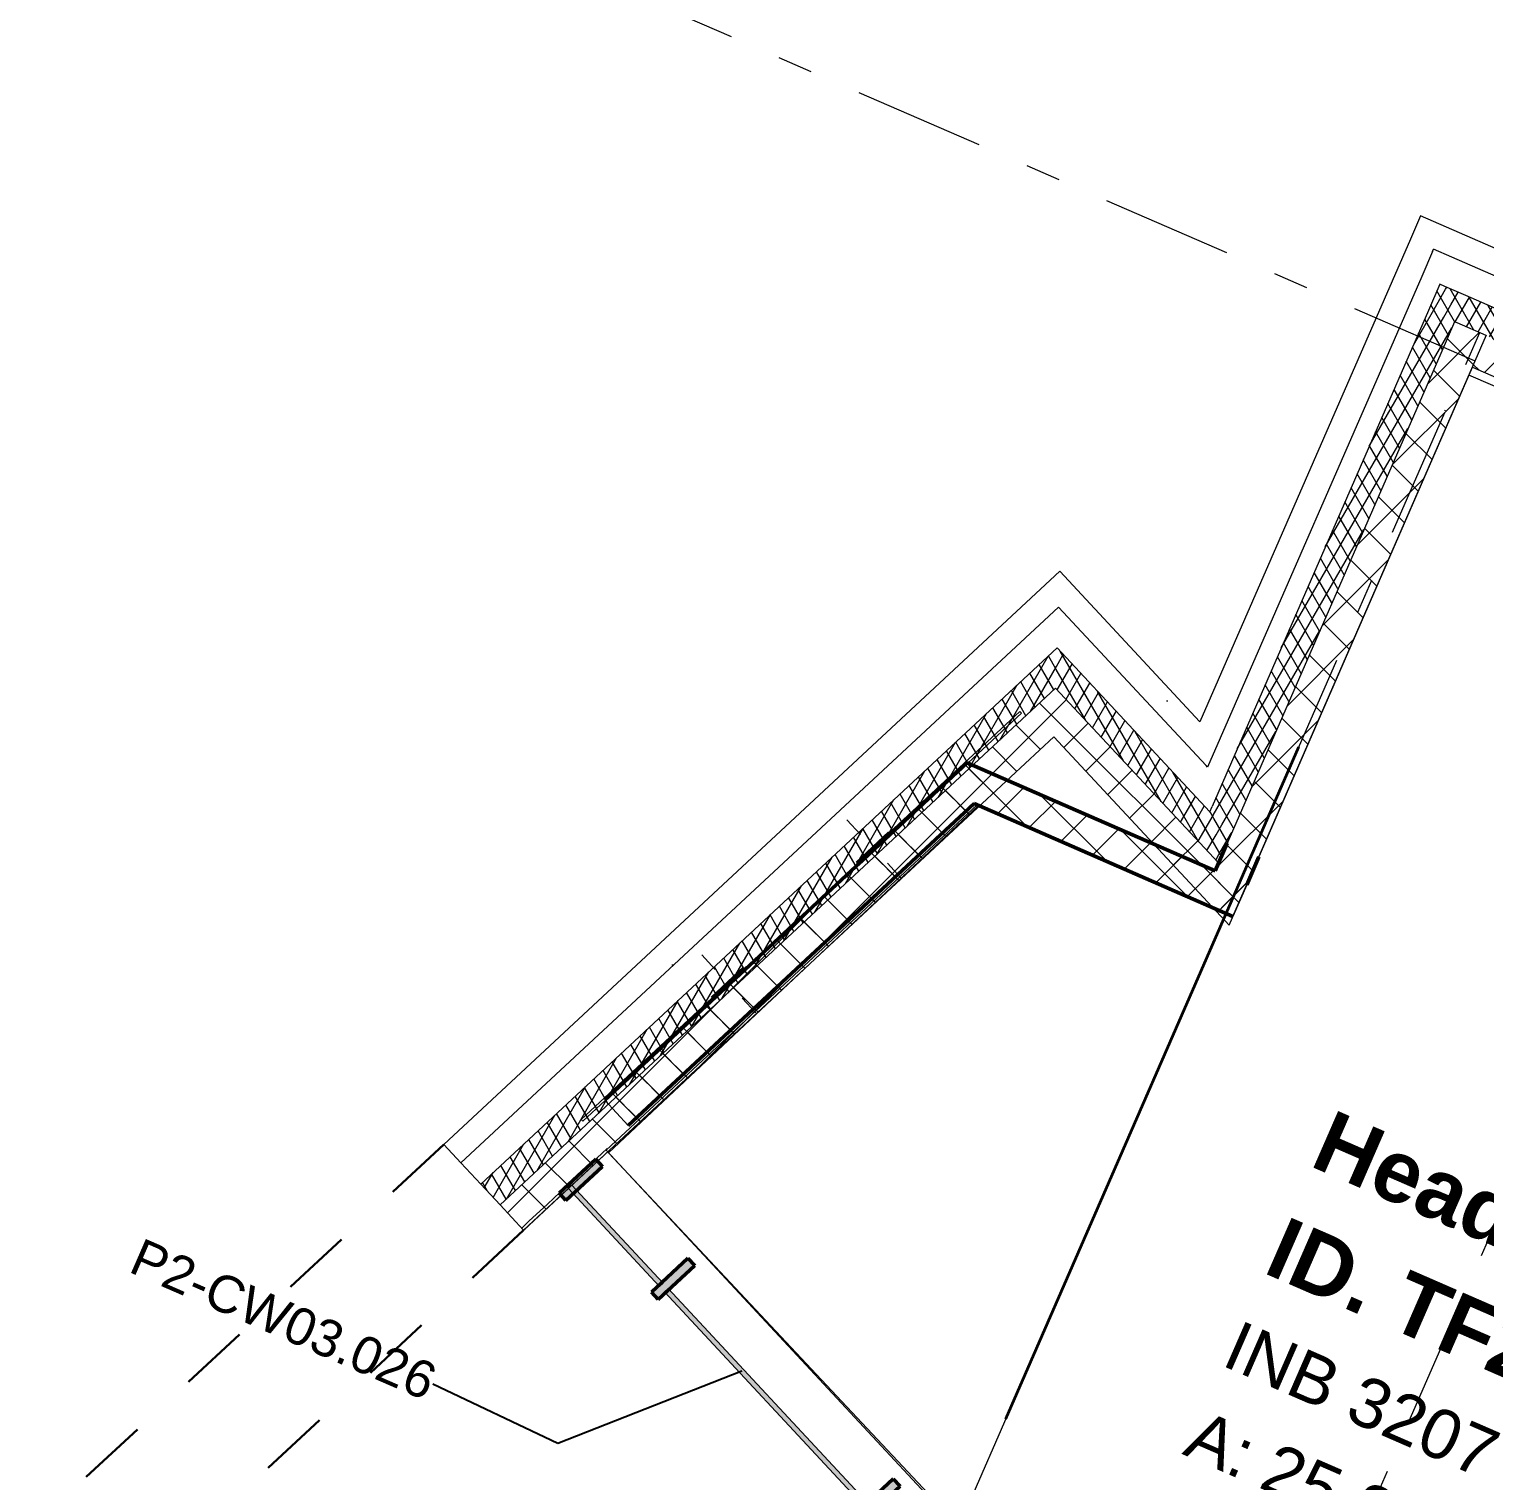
# Model space of a CAD drawing. Header units: millimetres. Extents: x -35034 to 431752, y -71616 to 25069.
# Drawn here: x 13513 to 19404, y 12710 to 18586 of the extents above; entities that cross this region are included whole.
import ezdxf
from ezdxf.enums import TextEntityAlignment as Align

# ---------------------------------------------------------------- set-up
doc = ezdxf.new("R2010")
doc.units = ezdxf.units.MM
doc.header["$MEASUREMENT"] = 0
for name, pattern in [('Dashed', [564.444447, 282.222223, -282.222223]), ('DGN Style 4', [5938.379518, 2967.335175, -1483.667587, 3.709169, -1483.667587]), ('Double Dashed', [1093.611073, 529.166651, -211.666656, 141.111112, -211.666656])]:
    doc.linetypes.add(name, pattern=pattern)
for name, color, linetype in [('A-15-M_Bracing', 7, 'Continuous'), ('A-15-MG_Structural_Grid', 7, 'Continuous'), ('A-20-M_Floor_Slab', 7, 'Continuous'), ('A-25-M_Curtain_Wall', 7, 'Continuous'), ('A-25-M_Wall_Ext', 7, 'Continuous'), ('A-25-M_Wall_Ext_Existing_HUB', 7, 'Continuous'), ('ArchiCAD Doors', 7, 'Continuous'), ('ArchiCAD Windows', 7, 'Continuous'), ('New_A-35-M_FFE-Zone', 7, 'Continuous')]:
    doc.layers.add(name, color=color, linetype=linetype)
for name, color, linetype, lineweight in [('A-15-M_Bracing_Pen_No__20', 7, 'Continuous', 0), ('A-15-M_Bracing_Pen_No__88', 8, 'Continuous', 20), ('A-20-M_Floor_Slab_Pen_No__89', 8, 'Continuous', 20), ('A-25-M_Curtain_Wall_Pen_No__1', 7, 'Continuous', 13), ('A-25-M_Curtain_Wall_Pen_No__85', 8, 'Continuous', 20), ('A-25-M_Wall_Ext_Existing_HUB_Pen_No__1', 7, 'Continuous', 13), ('A-25-M_Wall_Ext_Pen_No__21', 7, 'Continuous', 50), ('ArchiCAD Doors_Pen_No__1', 7, 'Continuous', 13), ('ArchiCAD Windows_Pen_No__1', 7, 'Continuous', 13), ('New_A-15-MG_Structural_Grid_Pen_No__8', 7, 'Continuous', 35), ('New_ArchiCAD Zone Stamps_Pen_No__9', 7, 'Continuous', 13)]:
    doc.layers.add(name, color=color, linetype=linetype, lineweight=lineweight)
for name, color, linetype, lineweight, true_color in [('A-15-M_Bracing_Pen_No__28', 7, 'Continuous', 50, 0x2a2a2a), ('A-15-M_Bracing_Pen_No__81', 7, 'Continuous', 20, 0x6a6a6a), ('A-15-MG_Structural_Grid_Pen_No__163', 7, 'Continuous', 0, 0x750077), ('A-25-M_Curtain_Wall_Pen_No__144', 7, 'Continuous', 0, 0xc8c8c8), ('A-25-M_Curtain_Wall_Pen_No__165', 7, 'Continuous', 0, 0x006060), ('A-25-M_Curtain_Wall_Pen_No__27', 7, 'Continuous', 50, 0x2a2a2a), ('A-25-M_Curtain_Wall_Pen_No__46', 7, 'Continuous', 35, 0x444444), ('A-25-M_Wall_Ext_Existing_HUB_Pen_No__107', 7, 'Continuous', 15, 0xa6a6a6), ('A-25-M_Wall_Ext_Pen_No__107', 7, 'Continuous', 15, 0xa6a6a6), ('A-25-M_Wall_Ext_Pen_No__149', 7, 'Continuous', 0, 0x2a2a2a), ('ArchiCAD Windows_Pen_No__23', 7, 'Continuous', 30, 0x2a2a2a), ('New_A-35-M_FFE-Zone_Pen_No__74', 7, 'Continuous', 20, 0x606060)]:
    doc.layers.add(name, color=color, linetype=linetype, lineweight=lineweight, true_color=true_color)
doc.styles.add('GENERATED_STYLE_2', font='')
doc.styles.add('GENERATED_STYLE_3', font='')
doc.styles.add('GENERATED_STYLE_4', font='')
doc.styles.get('GENERATED_STYLE_2').set_extended_font_data('Arial', bold=True)
doc.styles.get('GENERATED_STYLE_3').set_extended_font_data('Arial')
doc.styles.get('GENERATED_STYLE_4').set_extended_font_data('Swis721 BT')
doc.dimstyles.new('GENERATED_STYLE__2', dxfattribs={"dimtxt": 0.18, "dimasz": 273.6, "dimexe": 0.18, "dimexo": 0.0625, "dimgap": 0.09, "dimtad": 0, "dimtih": 1, "dimtoh": 1, "dimdec": 4, "dimzin": 0, "dimdsep": 46, "dimcen": 0.09, "dimadec": 0, "dimazin": 0, "dimtfac": 1, "dimtdec": 4, "dimtmove": 0, "dimatfit": 3, "dimldrblk": 'ARROWHEAD_5', "dimfxl": 1, "dimtolj": 1, "dimtzin": 0, "dimarcsym": 0})
pattern_1 = [(103.994, (0, 0), (-1137.956, 451.32), [0, -965.2, 0, -1079.5, 0, -1031.875]), (73.994, (0, 0), (-1195.13, 1745.31), [0, -520.7, 0, -869.95, 0, -333.375]), (33.994, (-311.5, -716.2), (785.414, 1814.82), [0, -317.5, 0, -1143, 0, -1492.25]), (23.994, (-311.5, -716.2), (250.28, 1972.77), [0, -158.75, 0, -749.3, 0, -857.25])]
pattern_2 = [(60, (0, 0), (-43.30127, 25), []), (120, (0, 0), (43.30127, 25), [])]
pattern_3 = [(45, (0, 0), (-91.9239, 91.9239), []), (135, (0, 0), (91.9239, 91.9239), [])]

# ---------------------------------------------------------------- blocks, each defined once
blk = doc.blocks.new('Head of School_INB 3207_41_3', base_point=(19473.4, 12721.6))
at = {"layer": 'New_A-35-M_FFE-Zone_Pen_No__74', "linetype": 'Continuous'}
for p, q in [((19339.7, 17185.7), (18384.5, 14995)), ((23384.4, 15422), (19339.7, 17185.7)), ((17349.8, 15446.2), (15848.4, 14049)), ((18384.5, 14995), (17349.8, 15446.2)), ((15848.4, 14049), (17421.3, 12358.7))]:
    blk.add_line(p, q, dxfattribs=at)
at = {"layer": 'New_ArchiCAD Zone Stamps_Pen_No__9'}
for tag, height, style, p in [('ROOM_NAME', 250, 'GENERATED_STYLE_2', (18789, 14216.5)), ('zoneNameLine2', 250, 'GENERATED_STYLE_2', (18600.6, 13784.3)), ('ROOM_NUMBER', 200, 'GENERATED_STYLE_3', (18412.1, 13363.6)), ('measuredAreaCode', 200, 'GENERATED_STYLE_3', (18255.1, 13003.5)), ('DUMMY_649', 200, 'GENERATED_STYLE_3', (18562.5, 12869.5)), ('DUMMY_650', 200, 'GENERATED_STYLE_3', (19051.9, 12656.1)), ('DUMMY_651', 133.3, 'GENERATED_STYLE_3', (19331.1, 12549.6))]:
    blk.add_attdef(tag, text='', height=height, rotation=336.44041, dxfattribs=dict(at, style=style)).set_placement(p, align=Align.TOP_LEFT)
blk = doc.blocks.new('Slab_1_3', base_point=(7696.6, 5872.1))
at = {"layer": 'A-20-M_Floor_Slab_Pen_No__89', "linetype": 'Continuous', "flags": 128}
blk.add_lwpolyline([(31982.9, -13626.4), (12656.3, -5199.1), (14737.9, -425.5), (12206.2, 678.5), (10067.8, -4225.5), (4375.8, -1743.6), (7696.6, 5872.1), (7484.7, 6099.8), (7408.6, 6181.5), (7708, 6474.6), (7630.9, 6558.3), (10938, 9637), (15227.2, 7766.9), (17293.9, 12506.6), (15858.3, 14038.4), (17354.4, 15444.2), (18384.5, 14995), (19410.6, 17348.4)], dxfattribs=at)
blk = doc.blocks.new('Curtain Wall_1_3')
at = {"layer": 'A-25-M_Curtain_Wall_Pen_No__144', "linetype": 'Continuous'}
for points in [[(15685.4, 13845.5), (15833.2, 13983.2), (15806, 14012.4), (15658.1, 13874.8)], [(16058.7, 13444.4), (16206.6, 13582), (16179.3, 13611.3), (16031.4, 13473.7)], [(16889.8, 12551.3), (17037.7, 12688.9), (17010.4, 12718.2), (16862.5, 12580.5)], [(17062.8, 12365.3), (17210.7, 12503), (17183.4, 12532.2), (17035.5, 12394.6)]]:
    blk.add_hatch(color=256, dxfattribs=at).paths.add_polyline_path(points)
at = {"layer": 'A-25-M_Curtain_Wall_Pen_No__165', "linetype": 'Continuous', "lineweight": 0, "true_color": 0x001818}
for points in [[(16078.8, 13510.9), (15708.8, 13908.4), (15694.2, 13894.8), (16064.1, 13497.2)], [(16909.9, 12617.8), (16099.2, 13488.9), (16084.5, 13475.3), (16895.2, 12604.1)], [(17099.9, 12413.5), (16930.3, 12595.8), (16915.7, 12582.2), (17085.3, 12399.9)]]:
    blk.add_hatch(color=168, dxfattribs=at).paths.add_polyline_path(points)
at = {"layer": 'A-25-M_Curtain_Wall_Pen_No__1', "linetype": 'Continuous'}
for p, q in [((15708.8, 13908.4), (15694.2, 13894.8)), ((16078.8, 13510.9), (15708.8, 13908.4)), ((15694.2, 13894.8), (16064.1, 13497.2)), ((16064.1, 13497.2), (16078.8, 13510.9)), ((16099.2, 13488.9), (16084.5, 13475.3)), ((16084.5, 13475.3), (16895.2, 12604.1)), ((16909.9, 12617.8), (16099.2, 13488.9)), ((16895.2, 12604.1), (16909.9, 12617.8)), ((16930.3, 12595.8), (16915.7, 12582.2)), ((16915.7, 12582.2), (17085.3, 12399.9)), ((17099.9, 12413.5), (16930.3, 12595.8)), ((17085.3, 12399.9), (17099.9, 12413.5))]:
    blk.add_line(p, q, dxfattribs=at)
at = {"layer": 'A-25-M_Curtain_Wall_Pen_No__27', "linetype": 'Continuous'}
for p, q in [((15806, 14012.4), (15658.1, 13874.8)), ((15685.4, 13845.5), (15833.2, 13983.2)), ((15833.2, 13983.2), (15806, 14012.4)), ((15658.1, 13874.8), (15685.4, 13845.5)), ((16179.3, 13611.3), (16031.4, 13473.7)), ((16206.6, 13582), (16179.3, 13611.3)), ((16058.7, 13444.4), (16206.6, 13582)), ((16031.4, 13473.7), (16058.7, 13444.4)), ((17010.4, 12718.2), (16862.5, 12580.5)), ((16889.8, 12551.3), (17037.7, 12688.9)), ((17037.7, 12688.9), (17010.4, 12718.2)), ((16862.5, 12580.5), (16889.8, 12551.3)), ((17183.4, 12532.2), (17035.5, 12394.6)), ((17062.8, 12365.3), (17210.7, 12503)), ((17210.7, 12503), (17183.4, 12532.2)), ((17035.5, 12394.6), (17062.8, 12365.3))]:
    blk.add_line(p, q, dxfattribs=at)
blk = doc.blocks.new('Wall_10_3', base_point=(54299.1, 2500.7))
at = {"layer": 'A-25-M_Wall_Ext_Existing_HUB_Pen_No__107', "linetype": 'Continuous'}
h = blk.add_hatch(dxfattribs=at)
h.set_pattern_fill('613_01__ad_AR_SAND_0003', color=256, style=0, pattern_type=2)
h.set_pattern_definition(pattern_1)
h.paths.add_polyline_path([(19237.5, 17789.4), (19143.5, 17830.3), (19188.6, 17698.8), (19196.5, 17695.4)])
h = blk.add_hatch(dxfattribs=at)
h.set_pattern_fill('613_01__ad_AR_SAND_0003', color=256, style=0, pattern_type=2)
h.set_pattern_definition(pattern_1)
h.paths.add_polyline_path([(19196.5, 17695.4), (21258.9, 16796.1), (21299.9, 16890), (19237.5, 17789.4)])
h = blk.add_hatch(dxfattribs=at)
h.set_pattern_fill('613_01__ad_AR_SAND_0003', color=256, style=0, pattern_type=2)
h.set_pattern_definition(pattern_1)
h.paths.add_polyline_path([(19196.5, 17695.4), (19188.6, 17698.8), (19192.8, 17686.8)])
h = blk.add_hatch(dxfattribs=at)
h.set_pattern_fill('Batt_Insulation_0003', color=256, style=0, pattern_type=2)
h.set_pattern_definition(pattern_2)
h.paths.add_polyline_path([(19327.3, 17507.5), (19241.4, 17544.9), (19286.4, 17413.8)])
h = blk.add_hatch(dxfattribs=at)
h.set_pattern_fill('Batt_Insulation_0003', color=256, style=0, pattern_type=2)
h.set_pattern_definition(pattern_2)
h.paths.add_polyline_path([(19286.4, 17413.8), (19292.1, 17397.4), (21165, 16580.7), (21211, 16686.1), (19327.3, 17507.5)])
h = blk.add_hatch(dxfattribs=at)
h.set_pattern_fill('Concrete_Block_0003', color=256, style=0, pattern_type=2)
h.set_pattern_definition(pattern_3)
h.paths.add_polyline_path([(19409.6, 17346.1), (19292.1, 17397.4), (19353.7, 17217.8)])
h = blk.add_hatch(dxfattribs=at)
h.set_pattern_fill('Concrete_Block_0003', color=256, style=0, pattern_type=2)
h.set_pattern_definition(pattern_3)
h.paths.add_polyline_path([(19409.6, 17346.1), (19353.7, 17217.8), (21109.1, 16452.3), (21165, 16580.7)])
at = {"layer": 'A-25-M_Wall_Ext_Existing_HUB_Pen_No__1', "linetype": 'Continuous'}
for p, q in [((19192.8, 17686.8), (19196.5, 17695.4)), ((19269.8, 17663.4), (19196.5, 17695.4)), ((21258.9, 16796.1), (19269.8, 17663.4)), ((19327.3, 17507.5), (19241.4, 17544.9)), ((21211, 16686.1), (19327.3, 17507.5)), ((19409.6, 17346.1), (19292.1, 17397.4))]:
    blk.add_line(p, q, dxfattribs=at)
at = {"layer": 'A-25-M_Wall_Ext_Existing_HUB_Pen_No__1', "linetype": 'Continuous', "flags": 128}
for points in [[(21299.9, 16890), (19143.5, 17830.3)], [(19353.7, 17217.8), (21109.1, 16452.3)]]:
    blk.add_lwpolyline(points, dxfattribs=at)
blk = doc.blocks.new('Wall_11_3', base_point=(18440.4, 15123.4))
at = {"layer": 'A-25-M_Wall_Ext_Pen_No__107', "linetype": 'Continuous'}
h = blk.add_hatch(dxfattribs=at)
h.set_pattern_fill('Concrete_Block_0003', color=256, style=0, pattern_type=2)
h.set_pattern_definition(pattern_3)
h.paths.add_polyline_path([(18440.4, 15123.4), (17309.7, 15616.4), (17337.8, 15451.4), (18384.5, 14995)])
at = {"layer": 'A-25-M_Wall_Ext_Pen_No__149', "linetype": 'Continuous', "flags": 128}
blk.add_lwpolyline([(18440.4, 15123.4), (18384.5, 14995)], dxfattribs=at)
at = {"layer": 'A-25-M_Wall_Ext_Pen_No__21', "linetype": 'Continuous', "flags": 128}
for points in [[(18312.1, 15179.3), (17309.7, 15616.4)], [(17337.8, 15451.4), (18384.5, 14995)]]:
    blk.add_lwpolyline(points, dxfattribs=at)
blk = doc.blocks.new('Wall_12_3', base_point=(17309.7, 15616.4))
at = {"layer": 'A-25-M_Wall_Ext_Pen_No__107', "linetype": 'Continuous'}
h = blk.add_hatch(dxfattribs=at)
h.set_pattern_fill('Concrete_Block_0003', color=256, style=0, pattern_type=2)
h.set_pattern_definition(pattern_3)
h.paths.add_polyline_path([(17309.7, 15616.4), (15842.4, 14251), (15937.7, 14148.5), (17337.8, 15451.4)])
at = {"layer": 'A-25-M_Wall_Ext_Pen_No__149', "linetype": 'Continuous', "flags": 128}
blk.add_lwpolyline([(15842.4, 14251), (15937.7, 14148.5)], dxfattribs=at)
at = {"layer": 'A-25-M_Wall_Ext_Pen_No__21', "linetype": 'Continuous', "flags": 128}
for points in [[(17309.7, 15616.4), (15842.4, 14251)], [(15937.7, 14148.5), (17337.8, 15451.4)]]:
    blk.add_lwpolyline(points, dxfattribs=at)
blk = doc.blocks.new('Wall_13_3', base_point=(19143.5, 17830.3))
at = {"layer": 'A-25-M_Wall_Ext_Existing_HUB_Pen_No__107', "linetype": 'Continuous'}
h = blk.add_hatch(dxfattribs=at)
h.set_pattern_fill('613_01__ad_AR_SAND_0003', color=256, style=0, pattern_type=2)
h.set_pattern_definition(pattern_1)
h.paths.add_polyline_path([(19102.5, 17736.4), (19188.6, 17698.8), (19143.5, 17830.3)])
h = blk.add_hatch(dxfattribs=at)
h.set_pattern_fill('613_01__ad_AR_SAND_0003', color=256, style=0, pattern_type=2)
h.set_pattern_definition(pattern_1)
h.paths.add_polyline_path([(18326.9, 15701.2), (19192.8, 17686.8), (19188.6, 17698.8), (19102.5, 17736.4), (18250.8, 15783)])
h = blk.add_hatch(dxfattribs=at)
h.set_pattern_fill('Batt_Insulation_0003', color=256, style=0, pattern_type=2)
h.set_pattern_definition(pattern_2)
h.paths.add_polyline_path([(19281.3, 17402.1), (19286.4, 17413.8), (19241.4, 17544.9), (19221.9, 17553.4), (19175.9, 17448)])
h = blk.add_hatch(dxfattribs=at)
h.set_pattern_fill('Batt_Insulation_0003', color=256, style=0, pattern_type=2)
h.set_pattern_definition(pattern_2)
h.paths.add_polyline_path([(18376.1, 15326.1), (19281.3, 17402.1), (19175.9, 17448), (18300.1, 15439.5), (18305.4, 15402)])
h = blk.add_hatch(dxfattribs=at)
h.set_pattern_fill('Concrete_Block_0003', color=256, style=0, pattern_type=2)
h.set_pattern_definition(pattern_3)
h.paths.add_polyline_path([(19225.4, 17273.7), (19353.7, 17217.8), (19292.1, 17397.4), (19281.3, 17402.1)])
h = blk.add_hatch(dxfattribs=at)
h.set_pattern_fill('Batt_Insulation_0003', color=256, style=0, pattern_type=2)
h.set_pattern_definition(pattern_2)
h.paths.add_polyline_path([(19292.1, 17397.4), (19286.4, 17413.8), (19281.3, 17402.1)])
h = blk.add_hatch(dxfattribs=at)
h.set_pattern_fill('Concrete_Block_0003', color=256, style=0, pattern_type=2)
h.set_pattern_definition(pattern_3)
h.paths.add_polyline_path([(18430, 15099.4), (19353.7, 17217.8), (19225.4, 17273.7), (18331.1, 15223), (18334.1, 15202.4)])
h = blk.add_hatch(dxfattribs=at)
h.set_pattern_fill('613_01__ad_AR_SAND_0003', color=256, style=0, pattern_type=2)
h.set_pattern_definition(pattern_1)
h.paths.add_polyline_path([(18326.9, 15701.2), (18250.8, 15783), (18276.3, 15605.1), (18282.2, 15598.7)])
h = blk.add_hatch(dxfattribs=at)
h.set_pattern_fill('Batt_Insulation_0003', color=256, style=0, pattern_type=2)
h.set_pattern_definition(pattern_2)
h.paths.add_polyline_path([(18305.4, 15402), (18331.1, 15223), (18376.1, 15326.1)])
h = blk.add_hatch(dxfattribs=at)
h.set_pattern_fill('Concrete_Block_0003', color=256, style=0, pattern_type=2)
h.set_pattern_definition(pattern_3)
h.paths.add_polyline_path([(18430, 15099.4), (18334.1, 15202.4), (18369, 14959.5)])
at = {"layer": 'A-25-M_Wall_Ext_Existing_HUB_Pen_No__1', "linetype": 'Continuous'}
for p, q in [((19192.8, 17686.8), (19148.5, 17585.4)), ((19148.5, 17585.4), (18282.2, 15598.7)), ((19221.9, 17553.4), (19175.9, 17448)), ((19241.4, 17544.9), (19221.9, 17553.4)), ((19175.9, 17448), (18300.1, 15439.5)), ((19281.3, 17402.1), (19225.4, 17273.7)), ((19292.1, 17397.4), (19281.3, 17402.1)), ((19225.4, 17273.7), (18331.1, 15223)), ((18282.2, 15598.7), (18276.3, 15605.1))]:
    blk.add_line(p, q, dxfattribs=at)
at = {"layer": 'A-25-M_Wall_Ext_Existing_HUB_Pen_No__1', "linetype": 'Continuous', "flags": 128}
for points in [[(19143.5, 17830.3), (19102.5, 17736.4)], [(19102.5, 17736.4), (18250.8, 15783)], [(18369, 14959.5), (19353.7, 17217.8)]]:
    blk.add_lwpolyline(points, dxfattribs=at)
blk = doc.blocks.new('Wall_14_3', base_point=(18361.1, 15291.6))
at = {"layer": 'A-25-M_Wall_Ext_Pen_No__107', "linetype": 'Continuous'}
h = blk.add_hatch(dxfattribs=at)
h.set_pattern_fill('Concrete_Block_0003', color=256, style=0, pattern_type=2)
h.set_pattern_definition(pattern_3)
h.paths.add_polyline_path([(18361.1, 15291.6), (18312.1, 15179.3), (18440.4, 15123.4), (18489.4, 15235.7)])
at = {"layer": 'A-25-M_Wall_Ext_Pen_No__21', "linetype": 'Continuous', "flags": 128}
for points in [[(18361.1, 15291.6), (18312.1, 15179.3)], [(18440.4, 15123.4), (18489.4, 15235.7)]]:
    blk.add_lwpolyline(points, dxfattribs=at)
blk = doc.blocks.new('Simple Door Opening_4')
at = {"layer": 'ArchiCAD Doors_Pen_No__1', "linetype": 'Continuous'}
for p, q in [((-1058, 0), (-1058, -40)), ((1058, 0), (1058, -40)), ((-1058, -40), (-1058, -142.5)), ((1058, -40), (1058, -142.5)), ((-1058, -142.5), (-1058, -248.5)), ((1058, -142.5), (1058, -248.5)), ((-1058, -248.5), (-1058, -332.5)), ((1058, -248.5), (1058, -332.5)), ((-1058, -332.5), (-1058, -472.5)), ((1058, -332.5), (1058, -472.5))]:
    blk.add_line(p, q, dxfattribs=at)
blk = doc.blocks.new('Wall_16_3', base_point=(15514.8, 13724.9))
at = {"layer": 'A-25-M_Wall_Ext_Existing_HUB_Pen_No__1', "linetype": 'Continuous', "flags": 128}
blk.add_lwpolyline([(15860.7, 14046.8), (15514.8, 13724.9)], dxfattribs=at)
at = {"layer": 'ArchiCAD Doors', "color": 251, "linetype": 'Continuous', "lineweight": 20, "true_color": 0x606060, "xscale": -1, "zscale": 1000, "rotation": 132.9404149027819}
blk.add_blockref('Simple Door Opening_4', (16227.3, 12959.2), dxfattribs=at)
blk = doc.blocks.new('Rectangular Window Opening 19')
at = {"layer": 'ArchiCAD Windows_Pen_No__1', "linetype": 'Continuous'}
for p, q in [((-5275.2, 474.5), (-5288.2, 474.5)), ((-5275.2, 334.5), (-5275.2, 474.5)), ((-5275.2, 219.5), (-5275.2, 334.5)), ((-5275.2, 102.5), (-5275.2, 219.5)), ((-5275.2, 0), (-5275.2, 102.5))]:
    blk.add_line(p, q, dxfattribs=at)
at = {"layer": 'ArchiCAD Windows_Pen_No__23', "linetype": 'Dashed'}
for p, q in [((-5275.2, 474.5), (5275.2, 474.5)), ((-5275.2, 0), (5275.2, 0))]:
    blk.add_line(p, q, dxfattribs=at)
blk = doc.blocks.new('Wall_89_3', base_point=(17336.8, 16068.6))
at = {"layer": 'A-25-M_Wall_Ext_Existing_HUB_Pen_No__107', "linetype": 'Continuous'}
h = blk.add_hatch(dxfattribs=at)
h.set_pattern_fill('613_01__ad_AR_SAND_0003', color=256, style=0, pattern_type=2)
h.set_pattern_definition(pattern_1)
h.paths.add_polyline_path([(15191.2, 14072), (15261, 13996.9), (17679, 16247), (17684.2, 16391.9)])
h = blk.add_hatch(dxfattribs=at)
h.set_pattern_fill('Batt_Insulation_0003', color=256, style=0, pattern_type=2)
h.set_pattern_definition(pattern_2)
h.paths.add_polyline_path([(17673, 16081.6), (15340.8, 13911.3), (15419.1, 13827.1), (17667.2, 15919.1)])
h = blk.add_hatch(dxfattribs=at)
h.set_pattern_fill('Concrete_Block_0003', color=256, style=0, pattern_type=2)
h.set_pattern_definition(pattern_3)
h.paths.add_polyline_path([(15419.1, 13827.1), (15514.5, 13724.6), (17660.1, 15721.2), (17667.2, 15919.1)])
at = {"layer": 'A-25-M_Wall_Ext_Existing_HUB_Pen_No__1', "linetype": 'Continuous'}
for p, q in [((17679, 16247), (15261, 13996.9)), ((17673, 16081.6), (15340.8, 13911.3)), ((17667.2, 15919.1), (15419.1, 13827.1)), ((15191.2, 14072), (15261, 13996.9)), ((15261, 13996.9), (15340.8, 13911.3)), ((15340.8, 13911.3), (15419.1, 13827.1)), ((15419.1, 13827.1), (15514.5, 13724.6)), ((15514.5, 13724.6), (15524, 13733.5))]:
    blk.add_line(p, q, dxfattribs=at)
at = {"layer": 'A-25-M_Wall_Ext_Existing_HUB_Pen_No__1', "linetype": 'Continuous', "flags": 128}
for points in [[(17684.2, 16391.9), (15191.2, 14072)], [(15514.5, 13724.6), (17660.1, 15721.2)]]:
    blk.add_lwpolyline(points, dxfattribs=at)
at = {"layer": 'ArchiCAD Windows', "color": 251, "linetype": 'Continuous', "lineweight": 20, "true_color": 0x606060, "zscale": 1000, "rotation": 222.9404147760818}
blk.add_blockref('Rectangular Window Opening 19', (11329.4, 10478.3), dxfattribs=at)
blk = doc.blocks.new('Wall_107_3', base_point=(17336.8, 16068.6))
at = {"layer": 'A-25-M_Wall_Ext_Existing_HUB_Pen_No__107', "linetype": 'Continuous'}
h = blk.add_hatch(dxfattribs=at)
h.set_pattern_fill('613_01__ad_AR_SAND_0003', color=256, style=0, pattern_type=2)
h.set_pattern_definition(pattern_1)
h.paths.add_polyline_path([(18250.8, 15783), (17684.2, 16391.9), (17679, 16247), (18206.1, 15680.5)])
h = blk.add_hatch(dxfattribs=at)
h.set_pattern_fill('Batt_Insulation_0003', color=256, style=0, pattern_type=2)
h.set_pattern_definition(pattern_2)
h.paths.add_polyline_path([(18290.7, 15417.9), (17673, 16081.6), (17667.2, 15919.1), (18240.5, 15303)])
h = blk.add_hatch(dxfattribs=at)
h.set_pattern_fill('Concrete_Block_0003', color=256, style=0, pattern_type=2)
h.set_pattern_definition(pattern_3)
h.paths.add_polyline_path([(18326, 15211.2), (17667.2, 15919.1), (17660.1, 15721.2), (18265, 15071.2)])
h = blk.add_hatch(dxfattribs=at)
h.set_pattern_fill('613_01__ad_AR_SAND_0003', color=256, style=0, pattern_type=2)
h.set_pattern_definition(pattern_1)
h.paths.add_polyline_path([(18206.1, 15680.5), (18276.3, 15605.1), (18250.8, 15783)])
h = blk.add_hatch(dxfattribs=at)
h.set_pattern_fill('Batt_Insulation_0003', color=256, style=0, pattern_type=2)
h.set_pattern_definition(pattern_2)
h.paths.add_polyline_path([(18290.7, 15417.9), (18305.4, 15402), (18300.1, 15439.5)])
h = blk.add_hatch(dxfattribs=at)
h.set_pattern_fill('Batt_Insulation_0003', color=256, style=0, pattern_type=2)
h.set_pattern_definition(pattern_2)
h.paths.add_polyline_path([(18240.5, 15303), (18326, 15211.2), (18331.1, 15223), (18305.4, 15402), (18290.7, 15417.9)])
h = blk.add_hatch(dxfattribs=at)
h.set_pattern_fill('Concrete_Block_0003', color=256, style=0, pattern_type=2)
h.set_pattern_definition(pattern_3)
h.paths.add_polyline_path([(18265, 15071.2), (18369, 14959.5), (18334.1, 15202.4), (18326, 15211.2)])
h = blk.add_hatch(dxfattribs=at)
h.set_pattern_fill('Concrete_Block_0003', color=256, style=0, pattern_type=2)
h.set_pattern_definition(pattern_3)
h.paths.add_polyline_path([(18326, 15211.2), (18334.1, 15202.4), (18331.1, 15223)])
at = {"layer": 'A-25-M_Wall_Ext_Existing_HUB_Pen_No__1', "linetype": 'Continuous'}
for p, q in [((18276.3, 15605.1), (17679, 16247)), ((18290.7, 15417.9), (17673, 16081.6)), ((18326, 15211.2), (17667.2, 15919.1)), ((18290.7, 15417.9), (18300.1, 15439.5)), ((18326, 15211.2), (18331.1, 15223))]:
    blk.add_line(p, q, dxfattribs=at)
at = {"layer": 'A-25-M_Wall_Ext_Existing_HUB_Pen_No__1', "linetype": 'Continuous', "flags": 128}
for points in [[(18250.8, 15783), (17684.2, 16391.9)], [(17660.1, 15721.2), (18265, 15071.2)], [(18369, 14959.5), (18265, 15071.2)]]:
    blk.add_lwpolyline(points, dxfattribs=at)
blk = doc.blocks.new('Column_10_3', base_point=(17560.8, 15853.9))
at = {"layer": 'A-15-M_Bracing_Pen_No__81', "linetype": 'Continuous', "lineweight": 0, "true_color": 0x353535}
blk.add_hatch(color=250, dxfattribs=at).paths.add_polyline_path([(16994.1, 15333.3), (16862.7, 15211.1), (16868, 15205.5), (16999.3, 15327.7)])
at = {"layer": 'A-15-M_Bracing_Pen_No__20', "linetype": 'Continuous'}
for p, q in [((16877.3, 15327.1), (16822.8, 15385.7)), ((17001.8, 15333.7), (17071.9, 15398.9)), ((16861.8, 15203.4), (16791.7, 15138.2)), ((16986.3, 15210), (17040.8, 15151.4))]:
    blk.add_line(p, q, dxfattribs=at)
blk.add_point((16931.8, 15268.6), dxfattribs=at)
at = {"layer": 'A-15-M_Bracing_Pen_No__28', "linetype": 'Continuous'}
for p, q in [((16994.1, 15333.3), (16862.7, 15211.1)), ((16999.3, 15327.7), (16868, 15205.5)), ((16994.1, 15333.3), (16999.3, 15327.7)), ((16862.7, 15211.1), (16868, 15205.5))]:
    blk.add_line(p, q, dxfattribs=at)
at = {"layer": 'A-15-M_Bracing_Pen_No__88', "linetype": 'Continuous', "flags": 128}
for points in [[(16994.1, 15333.3), (17522.2, 15824.8)], [(17311.9, 15615.5), (17529, 15817.5)], [(17522.2, 15824.8), (17529, 15817.5)], [(17309.7, 15616.4), (17197.9, 15512.4), (16999.3, 15327.7)], [(17309.7, 15616.4), (17311.9, 15615.5)]]:
    blk.add_lwpolyline(points, dxfattribs=at)
blk = doc.blocks.new('Column_11_3', base_point=(15715.5, 14136.7))
at = {"layer": 'A-15-M_Bracing_Pen_No__81', "linetype": 'Continuous', "lineweight": 0, "true_color": 0x353535}
blk.add_hatch(color=250, dxfattribs=at).paths.add_polyline_path([(16275.4, 14664.6), (16280.7, 14658.9), (16412, 14781.1), (16406.8, 14786.8)])
at = {"layer": 'A-15-M_Bracing_Pen_No__20', "linetype": 'Continuous'}
for p, q in [((16414.5, 14787.2), (16484.6, 14852.4)), ((16290, 14780.6), (16235.5, 14839.2)), ((16274.5, 14656.9), (16204.4, 14591.7)), ((16399, 14663.5), (16453.5, 14604.9))]:
    blk.add_line(p, q, dxfattribs=at)
blk.add_point((16344.5, 14722), dxfattribs=at)
at = {"layer": 'A-15-M_Bracing_Pen_No__28', "linetype": 'Continuous'}
for p, q in [((16406.8, 14786.8), (16275.4, 14664.6)), ((16406.8, 14786.8), (16412, 14781.1)), ((16412, 14781.1), (16280.7, 14658.9)), ((16275.4, 14664.6), (16280.7, 14658.9))]:
    blk.add_line(p, q, dxfattribs=at)
at = {"layer": 'A-15-M_Bracing_Pen_No__88', "linetype": 'Continuous', "flags": 128}
for points in [[(16275.4, 14664.6), (15747.3, 14173.1)], [(16280.7, 14658.9), (15842.4, 14251)], [(15843.9, 14249.3), (15885.4, 14288)], [(15883.9, 14289.6), (15885.4, 14288)], [(15843.9, 14249.3), (15754.1, 14165.8)], [(15842.4, 14251), (15843.9, 14249.3)], [(15754.1, 14165.8), (15747.3, 14173.1)]]:
    blk.add_lwpolyline(points, dxfattribs=at)
blk = doc.blocks.new('Standard grid marker')
at = {"layer": 'A-15-MG_Structural_Grid_Pen_No__163', "linetype": 'Double Dashed'}
blk.add_line((1000, 0), (29726, 0), dxfattribs=at)
at = {"layer": 'A-15-MG_Structural_Grid_Pen_No__163', "style": 'GENERATED_STYLE_4'}
for tag, p in [('AC_MarkerText_1_0', (-500, 41.2)), ('AC_MarkerText_1_1', (31226, 41.2))]:
    blk.add_attdef(tag, text='', height=350, rotation=90, dxfattribs=at).set_placement(p, align=Align.MIDDLE_CENTER)
blk = doc.blocks.new('Standard grid marker_2')
at = {"layer": 'A-15-MG_Structural_Grid_Pen_No__163', "linetype": 'Double Dashed'}
blk.add_line((1909.1, 0), (86140.3, 0), dxfattribs=at)
at = {"layer": 'A-15-MG_Structural_Grid_Pen_No__163', "style": 'GENERATED_STYLE_4'}
for tag, p in [('AC_MarkerText_1_0', (-500, 952.5)), ('AC_MarkerText_1_1', (88549.4, 952.5))]:
    blk.add_attdef(tag, text='', height=350, rotation=360, dxfattribs=at).set_placement(p, align=Align.MIDDLE_CENTER)
blk = doc.blocks.new('ARROWHEAD_5')
at = {"color": 0, "linetype": 'Continuous', "lineweight": 0}
blk.add_line((0, 0), (-1, 0), dxfattribs=at)
blk.add_solid([(-1, 0.2679), (0, 0), (-1, -0.2679), (-1, 0.2679)], dxfattribs=at)

msp = doc.modelspace()

# ---------------------------------------------------------------- linework, layer by layer
at = {"layer": 'New_A-15-MG_Structural_Grid_Pen_No__8', "linetype": 'DGN Style 4'}
msp.add_line((21023.9, 21123.2), (8233.4, -8209.4), dxfattribs=at)

# ---------------------------------------------------------------- block references
at = {"layer": 'A-15-M_Bracing', "color": 250, "lineweight": 50, "true_color": 0x2a2a2a}
for name, p in [('Column_10_3', (17560.8, 15853.9)), ('Column_11_3', (15715.5, 14136.7))]:
    msp.add_blockref(name, p, dxfattribs=at)
at = {"layer": 'A-15-MG_Structural_Grid', "color": 8, "linetype": 'Continuous', "lineweight": 15, "zscale": 1000}
for name, p, rotation in [('Standard grid marker_2', (8103.9, 22153.2), 336.440411583993), ('Standard grid marker', (20514.7, 19955.4), 246.440411583993), ('Standard grid marker', (21889.7, 19355.8), 246.440411583993)]:
    msp.add_blockref(name, p, dxfattribs=dict(at, rotation=rotation))
at = {"layer": 'A-20-M_Floor_Slab', "color": 8, "linetype": 'Continuous', "lineweight": 20}
msp.add_blockref('Slab_1_3', (7696.6, 5872.1), dxfattribs=at)
at = {"layer": 'A-25-M_Curtain_Wall', "linetype": 'Continuous', "lineweight": 0}
msp.add_blockref('Curtain Wall_1_3', (0, 0), dxfattribs=at)
at = {"layer": 'A-25-M_Wall_Ext', "color": 250, "lineweight": 50, "true_color": 0x2a2a2a}
for name, p in [('Wall_12_3', (17309.7, 15616.4)), ('Wall_11_3', (18440.4, 15123.4)), ('Wall_14_3', (18361.1, 15291.6))]:
    msp.add_blockref(name, p, dxfattribs=at)
at = {"layer": 'A-25-M_Wall_Ext_Existing_HUB', "color": 250, "lineweight": 50, "true_color": 0x2a2a2a}
for name, p in [('Wall_13_3', (19143.5, 17830.3)), ('Wall_10_3', (54299.1, 2500.7)), ('Wall_89_3', (17336.8, 16068.6)), ('Wall_107_3', (17336.8, 16068.6)), ('Wall_16_3', (15514.8, 13724.9))]:
    msp.add_blockref(name, p, dxfattribs=at)
at = {"layer": 'New_A-35-M_FFE-Zone', "linetype": 'Continuous'}
ref = msp.add_blockref('Head of School_INB 3207_41_3', (19473.4, 12721.6), dxfattribs=at)
ref.add_attrib('ROOM_NAME', 'Head of School', dxfattribs={"layer": 'New_ArchiCAD Zone Stamps_Pen_No__9', "color": 7, "height": 250, "rotation": 336.44041, "style": 'GENERATED_STYLE_2'}).set_placement((18789, 14216.5), align=Align.TOP_LEFT)
ref.add_attrib('ROOM_NUMBER', 'INB 3207', dxfattribs={"layer": 'New_ArchiCAD Zone Stamps_Pen_No__9', "color": 7, "height": 200, "rotation": 336.44041, "style": 'GENERATED_STYLE_3'}).set_placement((18412.1, 13363.6), align=Align.TOP_LEFT)
ref.add_attrib('zoneNameLine2', 'ID. TF244', dxfattribs={"layer": 'New_ArchiCAD Zone Stamps_Pen_No__9', "color": 7, "height": 250, "rotation": 336.44041, "style": 'GENERATED_STYLE_2'}).set_placement((18600.6, 13784.3), align=Align.TOP_LEFT)
ref.add_attrib('measuredAreaCode', 'A: ', dxfattribs={"layer": 'New_ArchiCAD Zone Stamps_Pen_No__9', "color": 7, "height": 200, "rotation": 336.44041, "style": 'GENERATED_STYLE_3'}).set_placement((18255.1, 13003.5), align=Align.TOP_LEFT)
ref.add_attrib('DUMMY_649', '25.8', dxfattribs={"layer": 'New_ArchiCAD Zone Stamps_Pen_No__9', "color": 7, "height": 200, "rotation": 336.44041, "style": 'GENERATED_STYLE_3'}).set_placement((18562.5, 12869.5), align=Align.TOP_LEFT)

# ---------------------------------------------------------------- texts
at = {"layer": 'A-25-M_Curtain_Wall_Pen_No__46', "linetype": 'Continuous', "insert": (15146.6, 13101.5), "char_height": 150, "attachment_point": 6, "rotation": 336.49416, "style": 'GENERATED_STYLE_4'}
msp.add_mtext('\\A1;{\\fSwis721 BT|b0|i0|c0|p34;P2-CW03.026}', dxfattribs=at)

# ---------------------------------------------------------------- leaders
at = {"layer": 'A-25-M_Curtain_Wall_Pen_No__85', "linetype": 'Continuous', "annotation_type": 0, "has_hookline": 1, "hookline_direction": 1, "text_width": 1535.7, "horizontal_direction": (0.917019, -0.398843, 0)}
msp.add_leader([(16397.1, 13154.1), (15652.7, 12861), (15146.7, 13101.4)], dimstyle='GENERATED_STYLE__2', dxfattribs=at)

doc.saveas('drawing.dxf')
